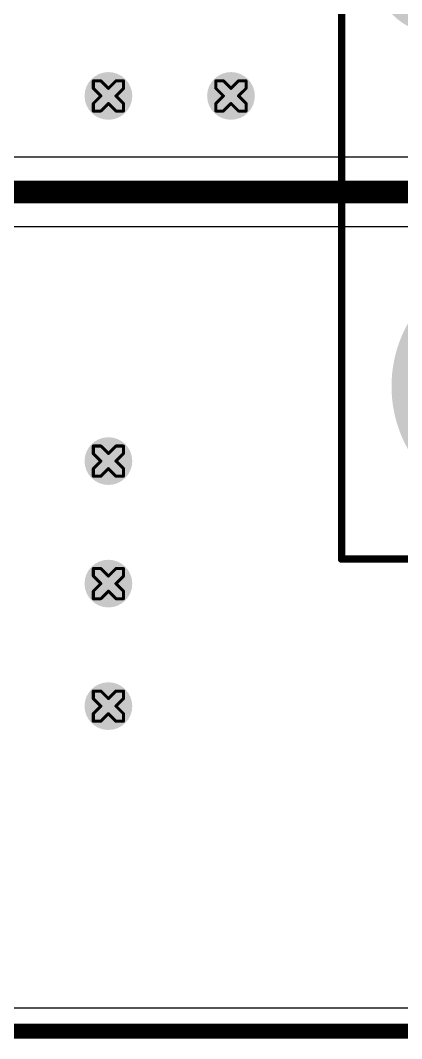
# Model space of a CAD drawing. Header units: inches. Extents: x -14 to 338, y 0 to 125.
# Drawn here: x 143.36 to 149.78, y -0.13 to 17.03 of the extents above; entities that cross this region are included whole.
import ezdxf

# ---------------------------------------------------------------- set-up
doc = ezdxf.new("R2010")
doc.units = ezdxf.units.IN
for name, color, linetype in [('Board Outline', 216, 'Continuous'), ('Bottom Layer', 5, 'Continuous'), ('Bottom Solder', 6, 'Continuous'), ('Drill Drawing', 1, 'Continuous'), ('Multi-Layer', 9, 'Continuous'), ('Top Layer', 1, 'Continuous'), ('Top Overlay', 2, 'Continuous'), ('Top Solder', 216, 'Continuous'), ('Via Holes', 16, 'Continuous')]:
    doc.layers.add(name, color=color, linetype=linetype)

# ---------------------------------------------------------------- blocks, each defined once
blk = doc.blocks.new('A_DF_09_A_KG_T2S_17')
at = {"layer": 'Bottom Layer'}
h = blk.add_hatch(color=5, dxfattribs=at)
edge = h.paths.add_edge_path()
edge.add_arc((-5.54, 1.42), 0.9, 0, 360)
h = blk.add_hatch(color=5, dxfattribs=at)
edge = h.paths.add_edge_path()
edge.add_arc((-12.495, 0), 2.058, 0, 360)
at = {"layer": 'Bottom Solder'}
h = blk.add_hatch(color=6, dxfattribs=at)
edge = h.paths.add_edge_path()
edge.add_arc((-5.54, 1.42), 1.002, 0, 360)
h = blk.add_hatch(color=6, dxfattribs=at)
edge = h.paths.add_edge_path()
edge.add_arc((-12.495, 0), 2.16, 0, 360)
at = {"layer": 'Multi-Layer'}
h = blk.add_hatch(color=9, dxfattribs=at)
edge = h.paths.add_edge_path()
edge.add_arc((-5.54, 1.42), 0.9, 0, 360)
h = blk.add_hatch(color=9, dxfattribs=at)
edge = h.paths.add_edge_path()
edge.add_arc((-12.495, 0), 2.058, 0, 360)
at = {"layer": 'Top Layer'}
h = blk.add_hatch(color=1, dxfattribs=at)
edge = h.paths.add_edge_path()
edge.add_arc((-5.54, 1.42), 0.9, 0, 360)
h = blk.add_hatch(color=1, dxfattribs=at)
edge = h.paths.add_edge_path()
edge.add_arc((-12.495, 0), 2.058, 0, 360)
at = {"layer": 'Top Solder'}
h = blk.add_hatch(color=216, dxfattribs=at)
edge = h.paths.add_edge_path()
edge.add_arc((-5.54, 1.42), 1.002, 0, 360)
h = blk.add_hatch(color=216, dxfattribs=at)
edge = h.paths.add_edge_path()
edge.add_arc((-12.495, 0), 2.16, 0, 360)
at = {"layer": 'Top Overlay', "const_width": 0.127}
for points in [[(-15.405, 3), (15.405, 3)], [(-15.405, 3), (-15.405, -9.5)]]:
    blk.add_lwpolyline(points, dxfattribs=at)
at = {"layer": 'Top Overlay', "const_width": 0.0635}
blk.add_lwpolyline([(-15.437, 3, 1), (-15.373, 3, 1)], format="xyb", close=True, dxfattribs=at)
blk.add_lwpolyline([(-15.437, 3, 1), (-15.373, 3, 1)], format="xyb", close=True, dxfattribs=at)

msp = doc.modelspace()

# ---------------------------------------------------------------- hatches: boundary and pattern name
at = {"layer": 'Bottom Layer'}
h = msp.add_hatch(color=5, dxfattribs=at)
edge = h.paths.add_edge_path()
edge.add_arc((144.839, 15.753), 0.3, 0, 360)
h = msp.add_hatch(color=5, dxfattribs=at)
edge = h.paths.add_edge_path()
edge.add_arc((146.903, 15.753), 0.3, 0, 360)
h = msp.add_hatch(color=5, dxfattribs=at)
edge = h.paths.add_edge_path()
edge.add_arc((144.839, 9.602), 0.3, 0, 360)
h = msp.add_hatch(color=5, dxfattribs=at)
edge = h.paths.add_edge_path()
edge.add_arc((144.839, 7.538), 0.3, 0, 360)
h = msp.add_hatch(color=5, dxfattribs=at)
edge = h.paths.add_edge_path()
edge.add_arc((144.839, 5.474), 0.3, 0, 360)
at = {"layer": 'Bottom Solder'}
h = msp.add_hatch(color=6, dxfattribs=at)
edge = h.paths.add_edge_path()
edge.add_arc((144.839, 15.753), 0.402, 0, 360)
h = msp.add_hatch(color=6, dxfattribs=at)
edge = h.paths.add_edge_path()
edge.add_arc((146.903, 15.753), 0.402, 0, 360)
h = msp.add_hatch(color=6, dxfattribs=at)
edge = h.paths.add_edge_path()
edge.add_arc((144.839, 9.602), 0.402, 0, 360)
h = msp.add_hatch(color=6, dxfattribs=at)
edge = h.paths.add_edge_path()
edge.add_arc((144.839, 7.538), 0.402, 0, 360)
h = msp.add_hatch(color=6, dxfattribs=at)
edge = h.paths.add_edge_path()
edge.add_arc((144.839, 5.474), 0.402, 0, 360)
at = {"layer": 'Top Layer'}
h = msp.add_hatch(color=1, dxfattribs=at)
edge = h.paths.add_edge_path()
edge.add_arc((144.839, 15.753), 0.3, 0, 360)
h = msp.add_hatch(color=1, dxfattribs=at)
edge = h.paths.add_edge_path()
edge.add_arc((146.903, 15.753), 0.3, 0, 360)
h = msp.add_hatch(color=1, dxfattribs=at)
edge = h.paths.add_edge_path()
edge.add_arc((144.839, 9.602), 0.3, 0, 360)
h = msp.add_hatch(color=1, dxfattribs=at)
edge = h.paths.add_edge_path()
edge.add_arc((144.839, 7.538), 0.3, 0, 360)
h = msp.add_hatch(color=1, dxfattribs=at)
edge = h.paths.add_edge_path()
edge.add_arc((144.839, 5.474), 0.3, 0, 360)
at = {"layer": 'Top Solder'}
h = msp.add_hatch(color=216, dxfattribs=at)
edge = h.paths.add_edge_path()
edge.add_arc((144.839, 15.753), 0.402, 0, 360)
h = msp.add_hatch(color=216, dxfattribs=at)
edge = h.paths.add_edge_path()
edge.add_arc((146.903, 15.753), 0.402, 0, 360)
h = msp.add_hatch(color=216, dxfattribs=at)
edge = h.paths.add_edge_path()
edge.add_arc((144.839, 9.602), 0.402, 0, 360)
h = msp.add_hatch(color=216, dxfattribs=at)
edge = h.paths.add_edge_path()
edge.add_arc((144.839, 7.538), 0.402, 0, 360)
h = msp.add_hatch(color=216, dxfattribs=at)
edge = h.paths.add_edge_path()
edge.add_arc((144.839, 5.474), 0.402, 0, 360)
at = {"layer": 'Via Holes'}
h = msp.add_hatch(color=7, dxfattribs=at)
edge = h.paths.add_edge_path()
edge.add_arc((144.839, 15.753), 0.15, 0, 360)
h = msp.add_hatch(color=7, dxfattribs=at)
edge = h.paths.add_edge_path()
edge.add_arc((146.903, 15.753), 0.15, 0, 360)
h = msp.add_hatch(color=7, dxfattribs=at)
edge = h.paths.add_edge_path()
edge.add_arc((144.839, 9.602), 0.15, 0, 360)
h = msp.add_hatch(color=7, dxfattribs=at)
edge = h.paths.add_edge_path()
edge.add_arc((144.839, 7.538), 0.15, 0, 360)
h = msp.add_hatch(color=7, dxfattribs=at)
edge = h.paths.add_edge_path()
edge.add_arc((144.839, 5.474), 0.15, 0, 360)

# ---------------------------------------------------------------- linework, layer by layer
at = {"layer": 'Board Outline', "const_width": 0.254}
msp.add_lwpolyline([(0, 0), (156.6, 0)], dxfattribs=at)
at = {"layer": 'Bottom Layer'}
for p, q in [((154.973, 14.72), (142.304, 14.72)), ((142.545, 13.554), (155.215, 13.554)), ((156.6, 0.388), (110.413, 0.388))]:
    msp.add_line(p, q, dxfattribs=at)
at = {"layer": 'Bottom Layer', "const_width": 0.381}
msp.add_lwpolyline([(142.304, 14.137), (155.215, 14.137)], dxfattribs=at)
at = {"layer": 'Drill Drawing', "const_width": 0.0508}
for points in [[(144.585, 15.88), (144.585, 16.007)], [(144.585, 16.007), (144.712, 16.007)], [(144.712, 16.007), (144.839, 15.88)], [(144.839, 15.88), (144.966, 16.007)], [(144.966, 16.007), (145.093, 16.007)], [(145.093, 15.88), (145.093, 16.007)], [(146.649, 15.88), (146.649, 16.007)], [(146.649, 16.007), (146.776, 16.007)], [(146.776, 16.007), (146.903, 15.88)], [(146.903, 15.88), (147.03, 16.007)], [(147.03, 16.007), (147.157, 16.007)], [(147.157, 15.88), (147.157, 16.007)], [(144.585, 15.88), (144.712, 15.753)], [(144.966, 15.753), (145.093, 15.88)], [(146.649, 15.88), (146.776, 15.753)], [(147.03, 15.753), (147.157, 15.88)], [(144.585, 15.626), (144.712, 15.753)], [(144.585, 15.499), (144.585, 15.626)], [(144.712, 15.499), (144.839, 15.626)], [(144.839, 15.626), (144.966, 15.499)], [(144.966, 15.753), (145.093, 15.626)], [(145.093, 15.499), (145.093, 15.626)], [(146.649, 15.626), (146.776, 15.753)], [(146.649, 15.499), (146.649, 15.626)], [(146.776, 15.499), (146.903, 15.626)], [(146.903, 15.626), (147.03, 15.499)], [(147.03, 15.753), (147.157, 15.626)], [(147.157, 15.499), (147.157, 15.626)], [(144.585, 15.499), (144.712, 15.499)], [(144.966, 15.499), (145.093, 15.499)], [(146.649, 15.499), (146.776, 15.499)], [(147.03, 15.499), (147.157, 15.499)], [(144.585, 9.729), (144.585, 9.856)], [(144.585, 9.856), (144.712, 9.856)], [(144.712, 9.856), (144.839, 9.729)], [(144.839, 9.729), (144.966, 9.856)], [(144.966, 9.856), (145.093, 9.856)], [(145.093, 9.729), (145.093, 9.856)], [(144.585, 9.729), (144.712, 9.602)], [(144.585, 9.475), (144.712, 9.602)], [(144.966, 9.602), (145.093, 9.729)], [(144.966, 9.602), (145.093, 9.475)], [(144.585, 9.348), (144.585, 9.475)], [(144.712, 9.348), (144.839, 9.475)], [(144.839, 9.475), (144.966, 9.348)], [(145.093, 9.348), (145.093, 9.475)], [(144.585, 9.348), (144.712, 9.348)], [(144.966, 9.348), (145.093, 9.348)], [(144.585, 7.665), (144.585, 7.792)], [(144.585, 7.792), (144.712, 7.792)], [(144.712, 7.792), (144.839, 7.665)], [(144.839, 7.665), (144.966, 7.792)], [(144.966, 7.792), (145.093, 7.792)], [(145.093, 7.665), (145.093, 7.792)], [(144.585, 7.665), (144.712, 7.538)], [(144.585, 7.411), (144.712, 7.538)], [(144.966, 7.538), (145.093, 7.665)], [(144.966, 7.538), (145.093, 7.411)], [(144.585, 7.284), (144.585, 7.411)], [(144.712, 7.284), (144.839, 7.411)], [(144.839, 7.411), (144.966, 7.284)], [(145.093, 7.284), (145.093, 7.411)], [(144.585, 7.284), (144.712, 7.284)], [(144.966, 7.284), (145.093, 7.284)], [(144.585, 5.601), (144.585, 5.728)], [(144.585, 5.728), (144.712, 5.728)], [(144.712, 5.728), (144.839, 5.601)], [(144.839, 5.601), (144.966, 5.728)], [(144.966, 5.728), (145.093, 5.728)], [(145.093, 5.601), (145.093, 5.728)], [(144.585, 5.601), (144.712, 5.474)], [(144.585, 5.347), (144.712, 5.474)], [(144.966, 5.474), (145.093, 5.601)], [(144.966, 5.474), (145.093, 5.347)], [(144.585, 5.22), (144.585, 5.347)], [(144.712, 5.22), (144.839, 5.347)], [(144.839, 5.347), (144.966, 5.22)], [(145.093, 5.22), (145.093, 5.347)], [(144.585, 5.22), (144.712, 5.22)], [(144.966, 5.22), (145.093, 5.22)]]:
    msp.add_lwpolyline(points, dxfattribs=at)
at = {"layer": 'Drill Drawing', "const_width": 0.0254}
for points in [[(144.572, 16.007, 1), (144.597, 16.007, 1)], [(144.572, 16.007, 1), (144.597, 16.007, 1)], [(144.699, 16.007, 1), (144.724, 16.007, 1)], [(144.699, 16.007, 1), (144.724, 16.007, 1)], [(144.953, 16.007, 1), (144.978, 16.007, 1)], [(144.953, 16.007, 1), (144.978, 16.007, 1)], [(145.08, 16.007, 1), (145.105, 16.007, 1)], [(145.08, 16.007, 1), (145.105, 16.007, 1)], [(146.636, 16.007, 1), (146.661, 16.007, 1)], [(146.636, 16.007, 1), (146.661, 16.007, 1)], [(146.763, 16.007, 1), (146.788, 16.007, 1)], [(146.763, 16.007, 1), (146.788, 16.007, 1)], [(147.017, 16.007, 1), (147.042, 16.007, 1)], [(147.017, 16.007, 1), (147.042, 16.007, 1)], [(147.144, 16.007, 1), (147.169, 16.007, 1)], [(147.144, 16.007, 1), (147.169, 16.007, 1)], [(144.572, 15.88, 1), (144.597, 15.88, 1)], [(144.572, 15.88, 1), (144.597, 15.88, 1)], [(144.826, 15.88, 1), (144.851, 15.88, 1)], [(144.826, 15.88, 1), (144.851, 15.88, 1)], [(145.08, 15.88, 1), (145.105, 15.88, 1)], [(145.08, 15.88, 1), (145.105, 15.88, 1)], [(146.636, 15.88, 1), (146.661, 15.88, 1)], [(146.636, 15.88, 1), (146.661, 15.88, 1)], [(146.89, 15.88, 1), (146.915, 15.88, 1)], [(146.89, 15.88, 1), (146.915, 15.88, 1)], [(147.144, 15.88, 1), (147.169, 15.88, 1)], [(147.144, 15.88, 1), (147.169, 15.88, 1)], [(144.572, 15.626, 1), (144.597, 15.626, 1)], [(144.572, 15.626, 1), (144.597, 15.626, 1)], [(144.699, 15.753, 1), (144.724, 15.753, 1)], [(144.699, 15.753, 1), (144.724, 15.753, 1)], [(144.826, 15.626, 1), (144.851, 15.626, 1)], [(144.826, 15.626, 1), (144.851, 15.626, 1)], [(144.953, 15.753, 1), (144.978, 15.753, 1)], [(144.953, 15.753, 1), (144.978, 15.753, 1)], [(145.08, 15.626, 1), (145.105, 15.626, 1)], [(145.08, 15.626, 1), (145.105, 15.626, 1)], [(146.636, 15.626, 1), (146.661, 15.626, 1)], [(146.636, 15.626, 1), (146.661, 15.626, 1)], [(146.763, 15.753, 1), (146.788, 15.753, 1)], [(146.763, 15.753, 1), (146.788, 15.753, 1)], [(146.89, 15.626, 1), (146.915, 15.626, 1)], [(146.89, 15.626, 1), (146.915, 15.626, 1)], [(147.017, 15.753, 1), (147.042, 15.753, 1)], [(147.017, 15.753, 1), (147.042, 15.753, 1)], [(147.144, 15.626, 1), (147.169, 15.626, 1)], [(147.144, 15.626, 1), (147.169, 15.626, 1)], [(144.572, 15.499, 1), (144.597, 15.499, 1)], [(144.572, 15.499, 1), (144.597, 15.499, 1)], [(144.699, 15.499, 1), (144.724, 15.499, 1)], [(144.699, 15.499, 1), (144.724, 15.499, 1)], [(144.953, 15.499, 1), (144.978, 15.499, 1)], [(144.953, 15.499, 1), (144.978, 15.499, 1)], [(145.08, 15.499, 1), (145.105, 15.499, 1)], [(145.08, 15.499, 1), (145.105, 15.499, 1)], [(146.636, 15.499, 1), (146.661, 15.499, 1)], [(146.636, 15.499, 1), (146.661, 15.499, 1)], [(146.763, 15.499, 1), (146.788, 15.499, 1)], [(146.763, 15.499, 1), (146.788, 15.499, 1)], [(147.017, 15.499, 1), (147.042, 15.499, 1)], [(147.017, 15.499, 1), (147.042, 15.499, 1)], [(147.144, 15.499, 1), (147.169, 15.499, 1)], [(147.144, 15.499, 1), (147.169, 15.499, 1)], [(144.572, 9.856, 1), (144.597, 9.856, 1)], [(144.572, 9.856, 1), (144.597, 9.856, 1)], [(144.699, 9.856, 1), (144.724, 9.856, 1)], [(144.699, 9.856, 1), (144.724, 9.856, 1)], [(144.953, 9.856, 1), (144.978, 9.856, 1)], [(144.953, 9.856, 1), (144.978, 9.856, 1)], [(145.08, 9.856, 1), (145.105, 9.856, 1)], [(145.08, 9.856, 1), (145.105, 9.856, 1)], [(144.572, 9.729, 1), (144.597, 9.729, 1)], [(144.572, 9.729, 1), (144.597, 9.729, 1)], [(144.699, 9.602, 1), (144.724, 9.602, 1)], [(144.699, 9.602, 1), (144.724, 9.602, 1)], [(144.826, 9.729, 1), (144.851, 9.729, 1)], [(144.826, 9.729, 1), (144.851, 9.729, 1)], [(144.953, 9.602, 1), (144.978, 9.602, 1)], [(144.953, 9.602, 1), (144.978, 9.602, 1)], [(145.08, 9.729, 1), (145.105, 9.729, 1)], [(145.08, 9.729, 1), (145.105, 9.729, 1)], [(144.572, 9.475, 1), (144.597, 9.475, 1)], [(144.572, 9.475, 1), (144.597, 9.475, 1)], [(144.826, 9.475, 1), (144.851, 9.475, 1)], [(144.826, 9.475, 1), (144.851, 9.475, 1)], [(145.08, 9.475, 1), (145.105, 9.475, 1)], [(145.08, 9.475, 1), (145.105, 9.475, 1)], [(144.572, 9.348, 1), (144.597, 9.348, 1)], [(144.572, 9.348, 1), (144.597, 9.348, 1)], [(144.699, 9.348, 1), (144.724, 9.348, 1)], [(144.699, 9.348, 1), (144.724, 9.348, 1)], [(144.953, 9.348, 1), (144.978, 9.348, 1)], [(144.953, 9.348, 1), (144.978, 9.348, 1)], [(145.08, 9.348, 1), (145.105, 9.348, 1)], [(145.08, 9.348, 1), (145.105, 9.348, 1)], [(144.572, 7.792, 1), (144.597, 7.792, 1)], [(144.572, 7.792, 1), (144.597, 7.792, 1)], [(144.699, 7.792, 1), (144.724, 7.792, 1)], [(144.699, 7.792, 1), (144.724, 7.792, 1)], [(144.953, 7.792, 1), (144.978, 7.792, 1)], [(144.953, 7.792, 1), (144.978, 7.792, 1)], [(145.08, 7.792, 1), (145.105, 7.792, 1)], [(145.08, 7.792, 1), (145.105, 7.792, 1)], [(144.572, 7.665, 1), (144.597, 7.665, 1)], [(144.572, 7.665, 1), (144.597, 7.665, 1)], [(144.699, 7.538, 1), (144.724, 7.538, 1)], [(144.699, 7.538, 1), (144.724, 7.538, 1)], [(144.826, 7.665, 1), (144.851, 7.665, 1)], [(144.826, 7.665, 1), (144.851, 7.665, 1)], [(144.953, 7.538, 1), (144.978, 7.538, 1)], [(144.953, 7.538, 1), (144.978, 7.538, 1)], [(145.08, 7.665, 1), (145.105, 7.665, 1)], [(145.08, 7.665, 1), (145.105, 7.665, 1)], [(144.572, 7.411, 1), (144.597, 7.411, 1)], [(144.572, 7.411, 1), (144.597, 7.411, 1)], [(144.826, 7.411, 1), (144.851, 7.411, 1)], [(144.826, 7.411, 1), (144.851, 7.411, 1)], [(145.08, 7.411, 1), (145.105, 7.411, 1)], [(145.08, 7.411, 1), (145.105, 7.411, 1)], [(144.572, 7.284, 1), (144.597, 7.284, 1)], [(144.572, 7.284, 1), (144.597, 7.284, 1)], [(144.699, 7.284, 1), (144.724, 7.284, 1)], [(144.699, 7.284, 1), (144.724, 7.284, 1)], [(144.953, 7.284, 1), (144.978, 7.284, 1)], [(144.953, 7.284, 1), (144.978, 7.284, 1)], [(145.08, 7.284, 1), (145.105, 7.284, 1)], [(145.08, 7.284, 1), (145.105, 7.284, 1)], [(144.572, 5.728, 1), (144.597, 5.728, 1)], [(144.572, 5.728, 1), (144.597, 5.728, 1)], [(144.699, 5.728, 1), (144.724, 5.728, 1)], [(144.699, 5.728, 1), (144.724, 5.728, 1)], [(144.953, 5.728, 1), (144.978, 5.728, 1)], [(144.953, 5.728, 1), (144.978, 5.728, 1)], [(145.08, 5.728, 1), (145.105, 5.728, 1)], [(145.08, 5.728, 1), (145.105, 5.728, 1)], [(144.572, 5.601, 1), (144.597, 5.601, 1)], [(144.572, 5.601, 1), (144.597, 5.601, 1)], [(144.699, 5.474, 1), (144.724, 5.474, 1)], [(144.699, 5.474, 1), (144.724, 5.474, 1)], [(144.826, 5.601, 1), (144.851, 5.601, 1)], [(144.826, 5.601, 1), (144.851, 5.601, 1)], [(144.953, 5.474, 1), (144.978, 5.474, 1)], [(144.953, 5.474, 1), (144.978, 5.474, 1)], [(145.08, 5.601, 1), (145.105, 5.601, 1)], [(145.08, 5.601, 1), (145.105, 5.601, 1)], [(144.572, 5.347, 1), (144.597, 5.347, 1)], [(144.572, 5.347, 1), (144.597, 5.347, 1)], [(144.826, 5.347, 1), (144.851, 5.347, 1)], [(144.826, 5.347, 1), (144.851, 5.347, 1)], [(145.08, 5.347, 1), (145.105, 5.347, 1)], [(145.08, 5.347, 1), (145.105, 5.347, 1)], [(144.572, 5.22, 1), (144.597, 5.22, 1)], [(144.572, 5.22, 1), (144.597, 5.22, 1)], [(144.699, 5.22, 1), (144.724, 5.22, 1)], [(144.699, 5.22, 1), (144.724, 5.22, 1)], [(144.953, 5.22, 1), (144.978, 5.22, 1)], [(144.953, 5.22, 1), (144.978, 5.22, 1)], [(145.08, 5.22, 1), (145.105, 5.22, 1)], [(145.08, 5.22, 1), (145.105, 5.22, 1)]]:
    msp.add_lwpolyline(points, format="xyb", close=True, dxfattribs=at)
at = {"layer": 'Top Layer'}
msp.add_line((156.6, 0.388), (102.936, 0.388), dxfattribs=at)

# ---------------------------------------------------------------- block references
at = {"rotation": 90}
msp.add_blockref('A_DF_09_A_KG_T2S_17', (151.766, 23.357), dxfattribs=at)

doc.saveas('drawing.dxf')
